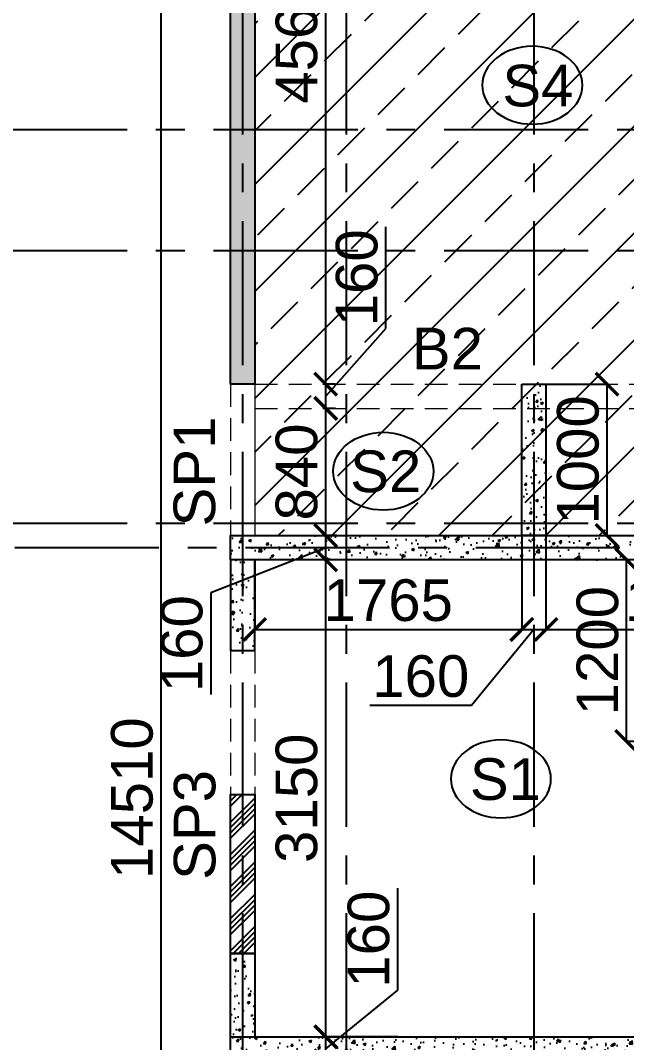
# Model space of a CAD drawing. Header units: inches. Extents: x -1898 to 127651, y -195120 to -109120.
# Drawn here: x 9979 to 13985, y -134019 to -127268 of the extents above; entities that cross this region are included whole.
import ezdxf

# ---------------------------------------------------------------- set-up
doc = ezdxf.new("R2010")
doc.units = ezdxf.units.IN
doc.header["$MEASUREMENT"] = 0
doc.linetypes.add('CENTER', pattern=[50.8, 31.75, -6.35, 6.35, -6.35])
doc.linetypes.add('Hidden', pattern=[3, 2, -1])
for name, color, linetype in [('160 R.C. WALL HAT', 8, 'Continuous'), ('160 R.C.WALL', 6, 'Continuous'), ('BEAM TEXT', 4, 'Continuous'), ('DIM', 251, 'Continuous'), ('GRID', 8, 'CENTER'), ('NON STRUC R.C.WALL', 6, 'Continuous'), ('NON.STRUC.R.C.WALLS', 1, 'Continuous'), ('SPANRAL BEAM', 3, 'Continuous'), ('SUNKEN', 8, 'Continuous')]:
    doc.layers.add(name, color=color, linetype=linetype)
for name, color, linetype, lineweight in [('BEAMS', 3, 'Continuous', 0), ('SLAB CIR', 1, 'Continuous', 25), ('SLAB TXT', 3, 'Continuous', 0)]:
    doc.layers.add(name, color=color, linetype=linetype, lineweight=lineweight)
doc.styles.add('T200', font='sanss___.ttf', dxfattribs={"height": 275})
doc.styles.add('T300', font='sanss___.ttf', dxfattribs={"height": 350})
doc.dimstyles.new('T 200', dxfattribs={"dimtxt": 275, "dimasz": 150, "dimexe": 1, "dimexo": 0, "dimgap": 50, "dimtad": 1, "dimdec": 0, "dimrnd": 5, "dimdsep": 46, "dimtxsty": 'T200', "dimblk": 'ARCHTICK', "dimcen": 2.5, "dimdle": 1, "dimclrd": 5, "dimclre": 253, "dimclrt": 1, "dimadec": 0, "dimazin": 0, "dimtfac": 1, "dimtdec": 0, "dimtmove": 2, "dimatfit": 3, "dimfxl": 0, "dimarcsym": 0})
pattern_1 = [(50, (2190496.52, 105085.64), (179.315046, -15.688034), [18.75, -206.25]), (355, (2190496.52, 105085.64), (-34.687833, 188.048033), [15, -165]), (100.4514445, (2190511.47, 105084.33), (144.627212, 172.359998), [15.935048, -175.285528]), (46.1842, (2190496.52, 105135.64), (266.810333, -41.37982), [28.125, -309.375]), (96.635635, (2190518.76, 105132.2), (233.665486, 243.52965), [23.902586, -262.92844]), (351.184164, (2190496.52, 105135.64), (233.665486, 243.52965), [22.5, -247.5]), (21, (2190521.52, 105123.14), (149.226763, -100.654723), [18.75, -206.25]), (326, (2190521.52, 105123.14), (60.828833, 181.287511), [15, -165]), (71.451445, (2190533.96, 105114.75), (210.055594, 80.632788), [15.935047, -175.285528]), (37.5, (2190496.524, 105085.64), (3.0399638, 83.2234635), [0, -163, 0, -167.5, 0, -165.625]), (7.5, (2190496.52, 105085.64), (65.7673844, 98.602928), [0, -95.5, 0, -159.25, 0, -63.125]), (327.5, (2190440.774, 105085.64), (133.455609, -5.638718), [0, -62.5, 0, -195, 0, -258.75]), (317.5, (2190415.77, 105085.64), (145.7965423, 25.0262456), [0, -81.25, 0, -129.5, 0, -183.75])]

# ---------------------------------------------------------------- blocks, each defined once
blk = doc.blocks.new('_ARCHTICK')
at = {"color": 0, "linetype": 'ByBlock', "const_width": 0.15}
blk.add_lwpolyline([(-0.5, -0.5), (0.5, 0.5)], dxfattribs=at)
blk = doc.blocks.new('*D40')
at = {"layer": 'Defpoints', "color": 0}
for p in [(11996.5, -133980.2), (12476.2, -133980.2, 14.7), (12476.2, -134140.2, 14.7)]:
    blk.add_point(p, dxfattribs=at)
at = {"layer": 'DIM', "color": 5, "lineweight": -2}
for p, q in [((12472.7, -133672.1), (12472.7, -132999.9)), ((11996.5, -134060.2), (12472.7, -133672.1)), ((11996.5, -134141.2), (11996.5, -133979.2))]:
    blk.add_line(p, q, dxfattribs=at)
at = {"layer": 'DIM', "color": 253, "lineweight": -2}
for p, q in [((12476.2, -133980.2), (11995.5, -133980.2)), ((12476.2, -134140.2), (11995.5, -134140.2))]:
    blk.add_line(p, q, dxfattribs=at)
at = {"layer": 'DIM', "color": 5, "lineweight": -2, "xscale": 150, "yscale": 150, "zscale": 150}
for p, rotation in [((11996.5, -133980.2), 90), ((11996.5, -134140.2), 270)]:
    blk.add_blockref('_ARCHTICK', p, dxfattribs=dict(at, rotation=rotation))
at = {"layer": 'DIM', "color": 1, "insert": (12280.9, -133336), "char_height": 275, "attachment_point": 5, "rotation": 90, "style": 'T200'}
blk.add_mtext('160', dxfattribs=at)
blk = doc.blocks.new('*D41')
at = {"layer": 'Defpoints', "color": 0}
for p in [(11996.5, -130830.2), (12476.1, -130830.2, 14.7), (12476.2, -133980.2, 14.7)]:
    blk.add_point(p, dxfattribs=at)
at = {"layer": 'DIM', "color": 253, "lineweight": -2}
for p, q in [((12476.1, -130830.2), (11995.5, -130830.2)), ((12476.2, -133980.2), (11995.5, -133980.2))]:
    blk.add_line(p, q, dxfattribs=at)
at = {"layer": 'DIM', "color": 5, "lineweight": -2}
blk.add_line((11996.5, -133981.2), (11996.5, -130829.2), dxfattribs=at)
at = {"layer": 'DIM', "color": 5, "lineweight": -2, "xscale": 150, "yscale": 150, "zscale": 150}
for p, rotation in [((11996.5, -130830.2), 90), ((11996.5, -133980.2), 270)]:
    blk.add_blockref('_ARCHTICK', p, dxfattribs=dict(at, rotation=rotation))
at = {"layer": 'DIM', "color": 1, "insert": (11804.7, -132405.2), "char_height": 275, "attachment_point": 5, "rotation": 90, "style": 'T200'}
blk.add_mtext('3150', dxfattribs=at)
blk = doc.blocks.new('*D42')
at = {"layer": 'Defpoints', "color": 0}
for p in [(13452.6, -129670.2, 14.7), (13856.5, -129670.2), (13452.6, -130670.2, 14.7)]:
    blk.add_point(p, dxfattribs=at)
at = {"layer": 'DIM', "color": 253, "lineweight": -2}
for p, q in [((13452.6, -129670.2), (13857.5, -129670.2)), ((13452.6, -130670.2), (13857.5, -130670.2))]:
    blk.add_line(p, q, dxfattribs=at)
at = {"layer": 'DIM', "color": 5, "lineweight": -2}
blk.add_line((13856.5, -130671.2), (13856.5, -129669.2), dxfattribs=at)
at = {"layer": 'DIM', "color": 5, "lineweight": -2, "xscale": 150, "yscale": 150, "zscale": 150}
for p, rotation in [((13856.5, -129670.2), 90), ((13856.5, -130670.2), 270)]:
    blk.add_blockref('_ARCHTICK', p, dxfattribs=dict(at, rotation=rotation))
at = {"layer": 'DIM', "color": 1, "insert": (13664.9, -130170.2), "char_height": 275, "attachment_point": 5, "rotation": 90, "style": 'T200'}
blk.add_mtext('1000', dxfattribs=at)
blk = doc.blocks.new('*D84')
at = {"layer": 'Defpoints', "color": 0}
for p in [(10908.7, -125150.2), (10983.2, -125150.2, 29.5), (11068.6, -139658.8, 14.7)]:
    blk.add_point(p, dxfattribs=at)
at = {"layer": 'DIM', "color": 253, "lineweight": -2}
for p, q in [((10983.2, -125150.2), (10907.7, -125150.2)), ((11068.6, -139658.8), (10907.7, -139658.8))]:
    blk.add_line(p, q, dxfattribs=at)
at = {"layer": 'DIM', "color": 5, "lineweight": -2}
blk.add_line((10908.7, -139659.8), (10908.7, -125149.2), dxfattribs=at)
at = {"layer": 'DIM', "color": 5, "lineweight": -2, "xscale": 150, "yscale": 150, "zscale": 150}
for p, rotation in [((10908.7, -125150.2), 90), ((10908.7, -139658.8), 270)]:
    blk.add_blockref('_ARCHTICK', p, dxfattribs=dict(at, rotation=rotation))
at = {"layer": 'DIM', "color": 1, "insert": (10717, -132404.5), "char_height": 275, "attachment_point": 5, "rotation": 90, "style": 'T200'}
blk.add_mtext('14510', dxfattribs=at)
blk = doc.blocks.new('*D97')
at = {"layer": 'Defpoints', "color": 0}
for p in [(11996.5, -130670.2), (12070.6, -130670.2, 14.7), (12070.6, -130830.2)]:
    blk.add_point(p, dxfattribs=at)
at = {"layer": 'DIM', "color": 253, "lineweight": -2}
for p, q in [((12070.6, -130670.2), (11995.5, -130670.2)), ((12070.6, -130830.2), (11995.5, -130830.2))]:
    blk.add_line(p, q, dxfattribs=at)
at = {"layer": 'DIM', "color": 5, "lineweight": -2}
for p, q in [((11996.5, -130831.2), (11996.5, -130669.2)), ((11996.5, -130750.2), (11237.8, -131048)), ((11237.8, -131048), (11237.8, -131720.2))]:
    blk.add_line(p, q, dxfattribs=at)
at = {"layer": 'DIM', "color": 5, "lineweight": -2, "xscale": 150, "yscale": 150, "zscale": 150}
for p, rotation in [((11996.5, -130670.2), 90), ((11996.5, -130830.2), 270)]:
    blk.add_blockref('_ARCHTICK', p, dxfattribs=dict(at, rotation=rotation))
at = {"layer": 'DIM', "color": 1, "insert": (11045.9, -131384.1), "char_height": 275, "attachment_point": 5, "rotation": 90, "style": 'T200'}
blk.add_mtext('160', dxfattribs=at)
blk = doc.blocks.new('*D98')
at = {"layer": 'Defpoints', "color": 0}
for p in [(11996.5, -129830.2), (12060.7, -129830.2, 14.7), (12070.6, -130670.2, 14.7)]:
    blk.add_point(p, dxfattribs=at)
at = {"layer": 'DIM', "color": 253, "lineweight": -2}
for p, q in [((12060.7, -129830.2), (11995.5, -129830.2)), ((12070.6, -130670.2), (11995.5, -130670.2))]:
    blk.add_line(p, q, dxfattribs=at)
at = {"layer": 'DIM', "color": 5, "lineweight": -2}
blk.add_line((11996.5, -130671.2), (11996.5, -129829.2), dxfattribs=at)
at = {"layer": 'DIM', "color": 5, "lineweight": -2, "xscale": 150, "yscale": 150, "zscale": 150}
for p, rotation in [((11996.5, -129830.2), 90), ((11996.5, -130670.2), 270)]:
    blk.add_blockref('_ARCHTICK', p, dxfattribs=dict(at, rotation=rotation))
at = {"layer": 'DIM', "color": 1, "insert": (11804.9, -130250.2), "char_height": 275, "attachment_point": 5, "rotation": 90, "style": 'T200'}
blk.add_mtext('840', dxfattribs=at)
blk = doc.blocks.new('*D99')
at = {"layer": 'Defpoints', "color": 0}
for p in [(11996.5, -129670.2), (12060.7, -129670.2), (12060.7, -129830.2, 14.7)]:
    blk.add_point(p, dxfattribs=at)
at = {"layer": 'DIM', "color": 5, "lineweight": -2}
for p, q in [((12394.6, -129303.4), (12394.6, -128631.1)), ((11996.5, -129750.2), (12394.6, -129303.4)), ((11996.5, -129831.2), (11996.5, -129669.2))]:
    blk.add_line(p, q, dxfattribs=at)
at = {"layer": 'DIM', "color": 253, "lineweight": -2}
for p, q in [((12060.7, -129670.2), (11995.5, -129670.2)), ((12060.7, -129830.2), (11995.5, -129830.2))]:
    blk.add_line(p, q, dxfattribs=at)
at = {"layer": 'DIM', "color": 5, "lineweight": -2, "xscale": 150, "yscale": 150, "zscale": 150}
for p, rotation in [((11996.5, -129670.2), 90), ((11996.5, -129830.2), 270)]:
    blk.add_blockref('_ARCHTICK', p, dxfattribs=dict(at, rotation=rotation))
at = {"layer": 'DIM', "color": 1, "insert": (12202.7, -128967.3), "char_height": 275, "attachment_point": 5, "rotation": 90, "style": 'T200'}
blk.add_mtext('160', dxfattribs=at)
blk = doc.blocks.new('*D100')
at = {"layer": 'Defpoints', "color": 0}
for p in [(11996.5, -125110.2), (12061.1, -125110.2), (12060.7, -129670.2)]:
    blk.add_point(p, dxfattribs=at)
at = {"layer": 'DIM', "color": 253, "lineweight": -2}
for p, q in [((12061.1, -125110.2), (11995.5, -125110.2)), ((12060.7, -129670.2), (11995.5, -129670.2))]:
    blk.add_line(p, q, dxfattribs=at)
at = {"layer": 'DIM', "color": 5, "lineweight": -2}
blk.add_line((11996.5, -129671.2), (11996.5, -125109.2), dxfattribs=at)
at = {"layer": 'DIM', "color": 5, "lineweight": -2, "xscale": 150, "yscale": 150, "zscale": 150}
for p, rotation in [((11996.5, -125110.2), 90), ((11996.5, -129670.2), 270)]:
    blk.add_blockref('_ARCHTICK', p, dxfattribs=dict(at, rotation=rotation))
at = {"layer": 'DIM', "color": 1, "insert": (11804.7, -127390.2), "char_height": 275, "attachment_point": 5, "rotation": 90, "style": 'T200'}
blk.add_mtext('4560', dxfattribs=at)
blk = doc.blocks.new('*D101')
at = {"layer": 'Defpoints', "color": 0}
for p in [(13292.6, -130670.2, 14.7), (11527.4, -130830.2, 14.7), (13292.6, -131290.3)]:
    blk.add_point(p, dxfattribs=at)
at = {"layer": 'DIM', "color": 253, "lineweight": -2}
for p, q in [((13292.6, -130670.2), (13292.6, -131291.3)), ((11527.4, -130830.2), (11527.4, -131291.3))]:
    blk.add_line(p, q, dxfattribs=at)
at = {"layer": 'DIM', "color": 5, "lineweight": -2}
blk.add_line((11526.4, -131290.3), (13293.6, -131290.3), dxfattribs=at)
at = {"layer": 'DIM', "color": 5, "lineweight": -2, "xscale": 150, "yscale": 150, "zscale": 150, "rotation": 180}
blk.add_blockref('_ARCHTICK', (11527.4, -131290.3), dxfattribs=at)
at = {"layer": 'DIM', "color": 5, "lineweight": -2, "xscale": 150, "yscale": 150, "zscale": 150}
blk.add_blockref('_ARCHTICK', (13292.6, -131290.3), dxfattribs=at)
at = {"layer": 'DIM', "color": 1, "insert": (12410, -131098.5), "char_height": 275, "attachment_point": 5, "style": 'T200'}
blk.add_mtext('1765', dxfattribs=at)
blk = doc.blocks.new('*D102')
at = {"layer": 'Defpoints', "color": 0}
for p in [(13292.6, -130670.2, 14.7), (13452.6, -130670.2, 14.7), (13452.6, -131290.3)]:
    blk.add_point(p, dxfattribs=at)
at = {"layer": 'DIM', "color": 253, "lineweight": -2}
for p, q in [((13292.6, -130670.2), (13292.6, -131291.3)), ((13452.6, -130670.2), (13452.6, -131291.3))]:
    blk.add_line(p, q, dxfattribs=at)
at = {"layer": 'DIM', "color": 5, "lineweight": -2}
for p, q in [((13372.6, -131290.3), (12961, -131791.8)), ((13291.6, -131290.3), (13453.6, -131290.3)), ((12961, -131791.8), (12288.7, -131791.8))]:
    blk.add_line(p, q, dxfattribs=at)
at = {"layer": 'DIM', "color": 5, "lineweight": -2, "xscale": 150, "yscale": 150, "zscale": 150, "rotation": 180}
blk.add_blockref('_ARCHTICK', (13292.6, -131290.3), dxfattribs=at)
at = {"layer": 'DIM', "color": 5, "lineweight": -2, "xscale": 150, "yscale": 150, "zscale": 150}
blk.add_blockref('_ARCHTICK', (13452.6, -131290.3), dxfattribs=at)
at = {"layer": 'DIM', "color": 1, "insert": (12624.9, -131600), "char_height": 275, "attachment_point": 5, "style": 'T200'}
blk.add_mtext('160', dxfattribs=at)
blk = doc.blocks.new('*D103')
at = {"layer": 'Defpoints', "color": 0}
for p in [(13452.6, -130670.2, 14.7), (15352.4, -130670.2, 14.7), (15352.4, -131290.3)]:
    blk.add_point(p, dxfattribs=at)
at = {"layer": 'DIM', "color": 253, "lineweight": -2}
for p, q in [((13452.6, -130670.2), (13452.6, -131291.3)), ((15352.4, -130670.2), (15352.4, -131291.3))]:
    blk.add_line(p, q, dxfattribs=at)
at = {"layer": 'DIM', "color": 5, "lineweight": -2}
blk.add_line((13451.6, -131290.3), (15353.4, -131290.3), dxfattribs=at)
at = {"layer": 'DIM', "color": 5, "lineweight": -2, "xscale": 150, "yscale": 150, "zscale": 150, "rotation": 180}
blk.add_blockref('_ARCHTICK', (13452.6, -131290.3), dxfattribs=at)
at = {"layer": 'DIM', "color": 5, "lineweight": -2, "xscale": 150, "yscale": 150, "zscale": 150}
blk.add_blockref('_ARCHTICK', (15352.4, -131290.3), dxfattribs=at)
at = {"layer": 'DIM', "color": 1, "insert": (14402.5, -131098.6), "char_height": 275, "attachment_point": 5, "style": 'T200'}
blk.add_mtext('1900', dxfattribs=at)
blk = doc.blocks.new('*D785')
at = {"layer": 'Defpoints', "color": 0}
for p in [(13985.8, -130830.2), (14527.4, -130830.2, 14.7), (14527.4, -132030.2, 14.7)]:
    blk.add_point(p, dxfattribs=at)
at = {"layer": 'DIM', "color": 253, "lineweight": -2}
for p, q in [((14527.4, -130830.2), (13984.8, -130830.2)), ((14527.4, -132030.2), (13984.8, -132030.2))]:
    blk.add_line(p, q, dxfattribs=at)
at = {"layer": 'DIM', "color": 5, "lineweight": -2}
blk.add_line((13985.8, -132031.2), (13985.8, -130829.2), dxfattribs=at)
at = {"layer": 'DIM', "color": 5, "lineweight": -2, "xscale": 150, "yscale": 150, "zscale": 150}
for p, rotation in [((13985.8, -130830.2), 90), ((13985.8, -132030.2), 270)]:
    blk.add_blockref('_ARCHTICK', p, dxfattribs=dict(at, rotation=rotation))
at = {"layer": 'DIM', "color": 1, "insert": (13794.1, -131430.2), "char_height": 275, "attachment_point": 5, "rotation": 90, "style": 'T200'}
blk.add_mtext('1200', dxfattribs=at)

msp = doc.modelspace()

# ---------------------------------------------------------------- hatches: boundary and pattern name
at = {"layer": '160 R.C. WALL HAT'}
h = msp.add_hatch(dxfattribs=at)
h.set_pattern_fill('AR-CONC', color=256, scale=25)
h.set_pattern_definition(pattern_1)
h.paths.add_polyline_path([(11527.4, -124950.2), (11367.4, -124950.2), (11367.4, -129670.2), (11527.4, -129670.2)])
h = msp.add_hatch(dxfattribs=at)
h.set_pattern_fill('AR-CONC', color=256, scale=25)
h.set_pattern_definition(pattern_1)
h.paths.add_polyline_path([(13292.6, -129670.2), (13452.6, -129670.2), (13452.6, -130670.2), (13292.6, -130670.2)])
h = msp.add_hatch(dxfattribs=at)
h.set_pattern_fill('AR-CONC', color=256, scale=25)
h.set_pattern_definition([(50, (2196685.71, 104925.64), (179.315046, -15.688034), [18.75, -206.25]), (355, (2196685.7, 104925.64), (-34.687833, 188.048033), [15, -165]), (100.4514445, (2196700.65, 104924.33), (144.627212, 172.359998), [15.935048, -175.285528]), (46.1842, (2196685.7, 104975.64), (266.810333, -41.37982), [28.125, -309.375]), (96.635635, (2196707.94, 104972.2), (233.665486, 243.52965), [23.902586, -262.92844]), (351.184164, (2196685.7, 104975.64), (233.665486, 243.52965), [22.5, -247.5]), (21, (2196710.71, 104963.14), (149.226763, -100.654723), [18.75, -206.25]), (326, (2196710.7, 104963.14), (60.828833, 181.287511), [15, -165]), (71.451445, (2196723.14, 104954.75), (210.055594, 80.632788), [15.935047, -175.285528]), (37.5, (2196685.71, 104925.64), (3.0399638, 83.2234635), [0, -163, 0, -167.5, 0, -165.625]), (7.5, (2196685.71, 104925.64), (65.7673844, 98.602928), [0, -95.5, 0, -159.25, 0, -63.125]), (327.5, (2196629.96, 104925.64), (133.455609, -5.638718), [0, -62.5, 0, -195, 0, -258.75]), (317.5, (2196604.96, 104925.64), (145.7965423, 25.0262456), [0, -81.25, 0, -129.5, 0, -183.75])])
h.paths.add_polyline_path([(11367.4, -130830.2), (11367.4, -130670.2), (15512.4, -130670.2), (15512.4, -130830.2)])
h = msp.add_hatch(dxfattribs=at)
h.set_pattern_fill('AR-CONC', color=256, scale=25)
h.set_pattern_definition([(50, (2190496.52, 104325.64), (179.315046, -15.688034), [18.75, -206.25]), (355, (2190496.52, 104325.64), (-34.687833, 188.048033), [15, -165]), (100.4514445, (2190511.47, 104324.33), (144.627212, 172.359998), [15.935048, -175.285528]), (46.1842, (2190496.52, 104375.64), (266.810333, -41.37982), [28.125, -309.375]), (96.635635, (2190518.76, 104372.2), (233.665486, 243.52965), [23.902586, -262.92844]), (351.184164, (2190496.52, 104375.64), (233.665486, 243.52965), [22.5, -247.5]), (21, (2190521.52, 104363.14), (149.226763, -100.654723), [18.75, -206.25]), (326, (2190521.52, 104363.14), (60.828833, 181.287511), [15, -165]), (71.451445, (2190533.96, 104354.75), (210.055594, 80.632788), [15.935047, -175.285528]), (37.5, (2190496.52, 104325.64), (3.0399638, 83.2234635), [0, -163, 0, -167.5, 0, -165.625]), (7.5, (2190496.52, 104325.64), (65.7673844, 98.602928), [0, -95.5, 0, -159.25, 0, -63.125]), (327.5, (2190440.77, 104325.64), (133.455609, -5.638718), [0, -62.5, 0, -195, 0, -258.75]), (317.5, (2190415.77, 104325.64), (145.7965423, 25.0262456), [0, -81.25, 0, -129.5, 0, -183.75])])
h.paths.add_polyline_path([(11527.4, -130830.2), (11367.4, -130830.2), (11367.4, -131430.2), (11527.4, -131430.2)])
h = msp.add_hatch(dxfattribs=at)
h.set_pattern_fill('AR-CONC', color=256, scale=25)
h.set_pattern_definition([(50, (2184721.52, 112605.64), (179.315046, -15.688034), [18.75, -206.25]), (355, (2184721.52, 112605.64), (-34.687833, 188.048033), [15, -165]), (100.4514445, (2184736.47, 112604.33), (144.627212, 172.359998), [15.935048, -175.285528]), (46.1842, (2184721.52, 112655.64), (266.810333, -41.37982), [28.125, -309.375]), (96.635635, (2184743.76, 112652.2), (233.665486, 243.52965), [23.902586, -262.92844]), (351.184164, (2184721.52, 112655.64), (233.665486, 243.52965), [22.5, -247.5]), (21, (2184746.52, 112643.14), (149.226763, -100.654723), [18.75, -206.25]), (326, (2184746.52, 112643.14), (60.828833, 181.287511), [15, -165]), (71.451445, (2184758.96, 112634.75), (210.055594, 80.632788), [15.935047, -175.285528]), (37.5, (2184721.524, 112605.64), (3.0399638, 83.2234635), [0, -163, 0, -167.5, 0, -165.625]), (7.5, (2184721.52, 112605.64), (65.7673844, 98.602928), [0, -95.5, 0, -159.25, 0, -63.125]), (327.5, (2184665.774, 112605.64), (133.455609, -5.638718), [0, -62.5, 0, -195, 0, -258.75]), (317.5, (2184640.77, 112605.64), (145.7965423, 25.0262456), [0, -81.25, 0, -129.5, 0, -183.75])])
h.paths.add_polyline_path([(11527.4, -133430.2), (11367.4, -133430.2), (11367.4, -133980.2), (11527.4, -133980.2)])
h = msp.add_hatch(dxfattribs=at)
h.set_pattern_fill('AR-CONC', color=256, scale=25)
h.set_pattern_definition([(50, (2190496.52, 101615.64), (179.315046, -15.688034), [18.75, -206.25]), (355, (2190496.52, 101615.64), (-34.687833, 188.048033), [15, -165]), (100.4514445, (2190511.47, 101614.33), (144.627212, 172.359998), [15.935048, -175.285528]), (46.1842, (2190496.52, 101665.64), (266.810333, -41.37982), [28.125, -309.375]), (96.635635, (2190518.76, 101662.2), (233.665486, 243.52965), [23.902586, -262.92844]), (351.184164, (2190496.52, 101665.64), (233.665486, 243.52965), [22.5, -247.5]), (21, (2190521.52, 101653.14), (149.226763, -100.654723), [18.75, -206.25]), (326, (2190521.52, 101653.14), (60.828833, 181.287511), [15, -165]), (71.451445, (2190533.96, 101644.75), (210.055594, 80.632788), [15.935047, -175.285528]), (37.5, (2190496.52, 101615.64), (3.0399638, 83.2234635), [0, -163, 0, -167.5, 0, -165.625]), (7.5, (2190496.52, 101615.64), (65.7673844, 98.602928), [0, -95.5, 0, -159.25, 0, -63.125]), (327.5, (2190440.77, 101615.64), (133.455609, -5.638718), [0, -62.5, 0, -195, 0, -258.75]), (317.5, (2190415.77, 101615.64), (145.7965423, 25.0262456), [0, -81.25, 0, -129.5, 0, -183.75])])
h.paths.add_polyline_path([(11367.4, -134140.2), (11367.4, -133980.2), (15327.4, -133980.2), (15327.4, -134140.2)])
at = {"layer": 'NON STRUC R.C.WALL'}
h = msp.add_hatch(dxfattribs=at)
h.set_pattern_fill('ANSI34', color=1, scale=200)
h.set_pattern_definition([(45, (2346260.05, -240371.21), (-106.066017, 106.066017), []), (45, (2346295.4, -240371.21), (-106.066017, 106.066017), []), (45, (2346330.76, -240371.21), (-106.066017, 106.066017), []), (45, (2346366.12, -240371.21), (-106.066017, 106.066017), [])])
h.paths.add_polyline_path([(11527.4, -132380.2), (11527.4, -133430.2), (11367.4, -133430.2), (11367.4, -132380.2)])
at = {"layer": 'SUNKEN'}
h = msp.add_hatch(dxfattribs=at)
h.set_pattern_fill('ANSI33', color=256, scale=2000)
h.set_pattern_definition([(45, (2365682.36, -269575.83), (-353.55339, 353.55339), []), (45, (2366035.9, -269575.83), (-353.55339, 353.55339), [250, -125])])
h.paths.add_polyline_path([(11527.4, -130670.2), (15352.4, -130670.2), (15352.4, -125110.2), (11527.4, -125110.2)])

# ---------------------------------------------------------------- linework, layer by layer
at = {"layer": '160 R.C.WALL', "elevation": 14.7}
for points in [[(11367.4, -124950.2), (11527.4, -124950.2), (11527.4, -129670.2), (11367.4, -129670.2)], [(13292.6, -129670.2), (13452.6, -129670.2), (13452.6, -130670.2), (13292.6, -130670.2)], [(11367.4, -130830.2), (11367.4, -130670.2), (15512.4, -130670.2), (15512.4, -130830.2)], [(11367.4, -134140.2), (11367.4, -133980.2), (15327.4, -133980.2), (15327.4, -134140.2)]]:
    msp.add_lwpolyline(points, close=True, dxfattribs=at)
for points in [[(11367.4, -130830.2), (11367.4, -131430.2), (11527.4, -131430.2), (11527.4, -130830.2)], [(11367.4, -133980.2), (11367.4, -133430.2), (11527.4, -133430.2), (11527.4, -133980.2)]]:
    msp.add_lwpolyline(points, dxfattribs=at)
at = {"layer": 'BEAMS', "linetype": 'Hidden', "ltscale": 75}
for p, q in [((11367.4, -129670.2, 14.7), (11367.4, -130670.2, 14.7)), ((11527.4, -129670.2, 14.7), (15352.4, -129670.2, 14.7)), ((11527.4, -129830.2, 14.7), (15352.4, -129830.2, 14.7)), ((11367.4, -131430.2, 14.7), (11367.4, -133430.2, 14.7)), ((11527.4, -131430.2, 14.7), (11527.4, -133430.2, 14.7))]:
    msp.add_line(p, q, dxfattribs=at)
at = {"layer": 'BEAMS', "color": 4, "linetype": 'Continuous', "ltscale": 0.01}
msp.add_line((11527.4, -129670.2, 14.7), (11527.4, -130670.2, 14.7), dxfattribs=at)
at = {"layer": 'GRID', "ltscale": 30}
for p, q in [((11447.4, -111829.1, 14.7), (11447.4, -143550.6, 14.7)), ((12132.4, -111829.1, 14.7), (12132.4, -143550.6, 14.7)), ((13372.6, -111829.1, 14.7), (13372.6, -143550.6, 14.7)), ((86883.8, -127990.2, 14.7), (912, -127990.2, 14.7)), ((86883.8, -128790.2, 14.7), (739.5, -128790.2, 14.7)), ((86883.8, -130590.2, 14.7), (936.5, -130590.2, 14.7)), ((87093.8, -130750.2, 14.7), (739.5, -130750.2, 14.7))]:
    msp.add_line(p, q, dxfattribs=at)
at = {"layer": 'NON.STRUC.R.C.WALLS', "elevation": 14.7}
msp.add_lwpolyline([(11527.4, -132380.2), (11527.4, -133430.2), (11367.4, -133430.2), (11367.4, -132380.2)], close=True, dxfattribs=at)
at = {"layer": 'SLAB CIR', "extrusion": (0, 0, -1)}
for centre, major_axis in [((13362.4, -127695.4), (331, 0)), ((13154.6, -132277, -0.7), (-331, 0))]:
    msp.add_ellipse(centre, major_axis=major_axis, ratio=0.77685, dxfattribs=at)
at = {"layer": 'SLAB CIR'}
msp.add_ellipse((12377.1, -130245.1, -0.7), major_axis=(-331, 0), ratio=0.77685, dxfattribs=at)

# ---------------------------------------------------------------- texts
at = {"layer": 'BEAM TEXT', "style": 'T300'}
msp.add_text('B2', height=275, dxfattribs=at).set_placement((12565.8, -129572.8))
at = {"layer": 'SLAB TXT', "style": 'T300'}
for s, p in [('S4', (13164.1, -127835.1)), ('S2', (12158.2, -130383.1)), ('S1', (12949.7, -132416.1))]:
    msp.add_text(s, height=275, dxfattribs=at).set_placement(p)
at = {"layer": 'SPANRAL BEAM', "style": 'T300'}
for s, p in [('SP1', (11265.8, -130610)), ('SP3', (11267.3, -132944.4))]:
    msp.add_text(s, height=275, rotation=90, dxfattribs=at).set_placement(p)

# ---------------------------------------------------------------- dimensions: what is measured, and where the dimension line sits
at = {"layer": 'DIM'}
for base, p1, p2, picture, middle in [((11996.5, -125110.2), (12060.7, -129670.2), (12061.1, -125110.2), '*D100', (11804.7, -127390.2)), ((10908.7, -125150.2), (11068.6, -139658.8, 14.7), (10983.2, -125150.2, 29.5), '*D84', (10717, -132404.5)), ((13856.5, -129670.2), (13452.6, -130670.2, 14.7), (13452.6, -129670.2, 14.7), '*D42', (13664.9, -130170.2)), ((11996.5, -129830.2), (12070.6, -130670.2, 14.7), (12060.7, -129830.2, 14.7), '*D98', (11804.9, -130250.2)), ((11996.5, -130830.2), (12476.2, -133980.2, 14.7), (12476.1, -130830.2, 14.7), '*D41', (11804.7, -132405.2))]:
    dim = msp.add_linear_dim(base=base, p1=p1, p2=p2, angle=90, dimstyle='T 200', dxfattribs=at)
    dim.commit()
    dim.dimension.update_dxf_attribs({"geometry": picture, "text_midpoint": middle})
for base, p1, p2, picture, middle in [((11996.5, -129670.2), (12060.7, -129830.2, 14.7), (12060.7, -129670.2), '*D99', (12394.6, -129253.4)), ((11996.5, -130670.2), (12070.6, -130830.2), (12070.6, -130670.2, 14.7), '*D97', (11237.8, -131098)), ((11996.5, -133980.2), (12476.2, -134140.2, 14.7), (12476.2, -133980.2, 14.7), '*D40', (12472.7, -133622.1))]:
    dim = msp.add_linear_dim(base=base, p1=p1, p2=p2, angle=90, dimstyle='T 200', override={"dimtmove": 1}, dxfattribs=at)
    dim.commit()
    dim.dimension.update_dxf_attribs({"geometry": picture, "text_midpoint": middle, "dimtype": 160})
for base, p1, p2, picture, middle in [((13292.6, -131290.3), (11527.4, -130830.2, 14.7), (13292.6, -130670.2, 14.7), '*D101', (12410, -131098.5)), ((15352.4, -131290.3), (13452.6, -130670.2, 14.7), (15352.4, -130670.2, 14.7), '*D103', (14402.5, -131098.6))]:
    dim = msp.add_linear_dim(base=base, p1=p1, p2=p2, dimstyle='T 200', dxfattribs=at)
    dim.commit()
    dim.dimension.update_dxf_attribs({"geometry": picture, "text_midpoint": middle})
dim = msp.add_linear_dim(base=(13452.6, -131290.3), p1=(13292.6, -130670.2, 14.7), p2=(13452.6, -130670.2, 14.7), dimstyle='T 200', override={"dimtmove": 1}, dxfattribs=at)
dim.commit()
dim.dimension.update_dxf_attribs({"geometry": '*D102', "text_midpoint": (12911, -131791.8), "dimtype": 160})
dim = msp.add_linear_dim(base=(13985.8, -130830.2), p1=(14527.4, -132030.2, 14.7), p2=(14527.4, -130830.2, 14.7), angle=90, dimstyle='T 200', override={"dimarcsym": 2}, dxfattribs=at)
dim.commit()
dim.dimension.update_dxf_attribs({"geometry": '*D785', "text_midpoint": (13794.1, -131430.2)})

doc.saveas('drawing.dxf')
